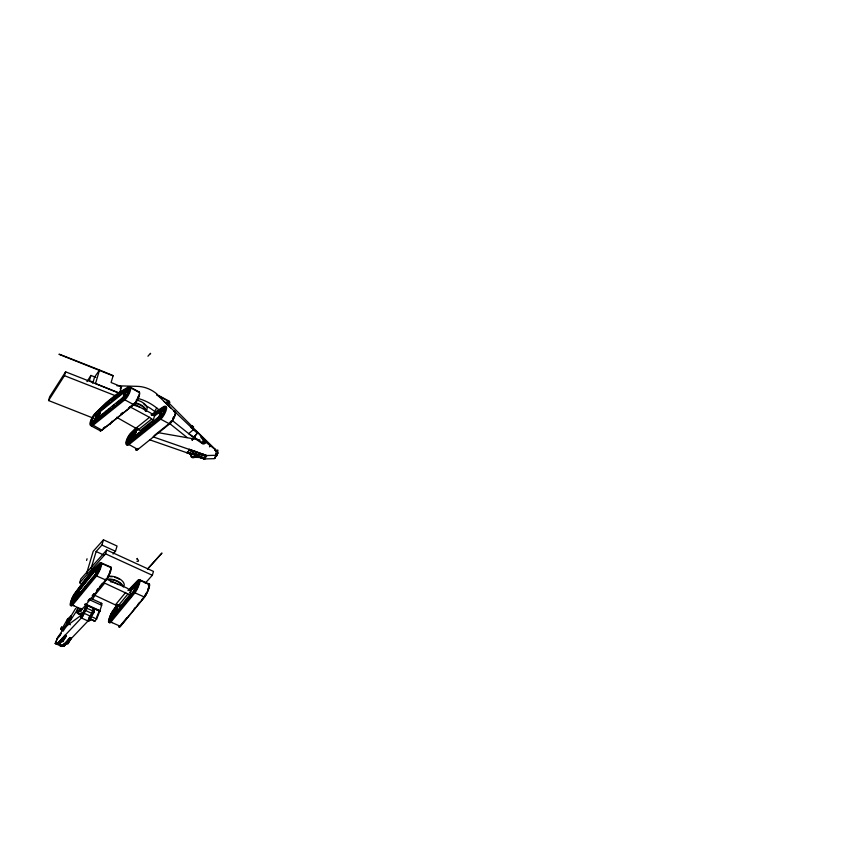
<?xml version="1.0" encoding="UTF-8"?>
<svg xmlns="http://www.w3.org/2000/svg" width="868" height="868" viewBox="0 0 868 868"><rect width="100%" height="100%" fill="white"/><g stroke="black" fill="none" stroke-linecap="round" stroke-linejoin="round"><path stroke-width="1.3" d="M80.366 608.338L77.469 612.906L77.219 607.589M81.147 615L77.458 613.307L77.686 607.806M89.773 618.949L94.71 621.206L91.856 619.502M91.574 421.338L92.8 417.41L95.144 415.067A3.819 1.128 -61.7 0 1 95.632 416.933A3.819 1.128 -61.7 0 1 93.375 420.991L91.672 421.729L93.57 422.401L94.438 421.566A3.819 1.128 -61.7 0 0 96.695 417.508A3.819 1.128 -61.7 0 0 96.207 415.642L95.795 415.902M92.03 422.738L92.301 421.023L92.182 422.814M127.466 440.651L128.703 436.723L131.035 434.391A3.819 1.128 -61.7 0 1 131.535 436.257A3.819 1.128 -61.7 0 1 129.278 440.315L127.574 441.053L129.473 441.725L130.341 440.89A3.819 1.128 -61.7 0 0 132.598 436.832A3.819 1.128 -61.7 0 0 132.11 434.966L130.612 434.651L131.643 435.259M128.518 442.886L128.204 440.336M128.572 440.64L128.648 441.628L129.473 441.725M111.69 409.338L110.92 409.197L111.44 408.774M120.261 402.448L119.578 402.199M81.136 615.195L81.386 613.926L80.301 616.41L83.176 612.851L86.312 605.105A3.081 0.64 -65.4 0 0 86.106 607.34L80.702 617.398L81.082 615.455M83.339 614.143L82.471 616.725M87.939 620.11C88.156 622.074 90.782 616.15 89.187 617.007M63.125 629.886L63.017 631.112L68.257 623.777L68.832 619.687L75.624 608.468M72.706 603.423L72.044 603.314L72.098 602.11M72.044 603.314L72.25 602.186M109.715 618.374L110.92 614.435L112.742 611.842A3.819 0.716 -66.2 0 1 112.894 613.546A3.819 0.716 -66.2 0 1 110.974 617.766L109.748 618.732L111.028 619.372L112.113 618.266A3.819 0.716 -66.2 0 0 114.033 614.045A3.819 0.716 -66.2 0 0 113.882 612.341M110.399 620.229L110.703 618.081M110.562 620.295L110.616 619.09M110.854 618.873L109.791 617.799M168.457 402.589L192.078 426.383M193.152 427.805L215.416 449.472M132.37 594.113L133.813 591.216L132.685 594.211M61.693 629.701C61.606 633.434 68.409 619.09 71.035 619.524L71.284 615.629L67.53 619.09L61.997 628.844M68.008 642.743L67.997 643.394L69.093 640.909M88.905 620.11L88.883 621.097L94.308 611.05A3.081 0.64 -65.4 0 1 94.493 608.804L90.142 617.918M89.762 620.088L89.751 620.739L90.749 618.287M92.984 613.35C96.652 612.58 89.415 608.88 86.724 608.49M108.543 411.964C107.795 408.036 112.449 407.309 108.576 411.063M137.925 436.311L137.903 435.4M140.703 434.434L140.779 433.609M150.576 353.84L150.5 353.298L147.94 356.216M57.7 643.372L59.274 641.615A24.033 5.024 -65.4 0 1 61.4 640.942L64.992 635.365L66.369 636.005L62.843 641.636A24.033 5.024 -65.4 0 0 60.651 642.244L59.078 644.002L57.7 643.372L64.992 635.365M66.337 643.21L69.939 637.633L71.317 638.262L68.051 643.709L66.337 643.21A24.033 5.024 -65.4 0 0 64.21 643.872L62.637 645.629L64.026 646.259L65.599 644.512A24.033 5.024 -65.4 0 1 67.715 643.839M92.29 417.747L48.565 400.539L49.704 396.698L65.599 371.829L119.328 392.976M48.565 400.539L64.449 375.67L65.599 371.829M95.795 377.363L90.934 375.443L89.371 380.672L93.104 382.148M92.746 383.233L94.59 377.07L99.538 370.018L113.155 375.594L111.093 382.517L121.542 386.803L119.882 392.347M97.216 419.711L99.267 412.842L99.928 413.19L97.878 420.069L97.216 419.711L93.896 422.369L93.158 422.087M97.455 420.112L100.189 410.944L100.645 410.575L98.681 417.031L123.082 397.327L124.688 391.945L100.145 411.573M61.096 633.738L61.194 633.412A12.705 2.658 -65.4 0 1 60.868 633.9M59.078 644.002L61.867 640.834M82.156 583.871L79.693 582.754L80.843 578.902L106.731 550.008L153.484 571.415L152.334 575.267L145.195 583.231M86.572 560.413L87.071 558.764M76.905 594.613L78.565 592.594L77.87 592.28L75.82 599.159L76.514 599.473L77.545 596.034M76.004 599.517L79.086 589.925L76.351 599.094L79.455 595.394M62.637 645.629L69.939 637.633M64.026 646.259L65.903 644.056M86.648 573.292L93.202 551.299L103.476 539.82L117.05 546.037L115.487 551.267L113.014 554.034M91.162 568.215L96.131 551.516L101.925 545.05L103.476 539.82M133.119 439.034L135.169 432.156L135.82 432.514L133.77 439.382L133.119 439.034L129.799 441.693L129.061 441.411M97.075 570.081L98.355 566.891M97.975 568.16L95.925 573.922M79.693 582.754L105.581 553.849L106.731 550.008M116.659 417.302L140.117 430.626L153.3 420.069L154.471 416.163L150.793 413.049L134.594 404.325M99.668 611.615L101.643 605.289A4.611 0.966 -65.4 0 0 101.089 603.618M160.396 414.969L161.535 411.128M114.37 616.421L117.451 606.84L114.717 615.998M115.227 615.228L116.594 610.649M105.972 578.837L126.988 588.092L130.938 590.945L129.766 594.862L104.692 583.133L94.699 595.242L119.784 606.971L120.37 605.007M135.961 586.356L136.721 583.795L136.2 584.435M195.029 454.561L205.065 458.195L204.512 459.205L200.79 457.74A24.033 19.888 32.6 0 0 193.206 457.61A1.573 1.302 32.6 0 1 191.014 455.722A1.269 1.042 32.6 0 0 190.19 454.138L187.043 452.575L192.056 454.387M192.522 453.649L187.51 451.837L190.656 453.411A1.269 1.042 32.6 0 1 191.481 454.995A1.573 1.302 32.6 0 0 193.672 456.883A24.033 19.888 32.6 0 1 201.257 457.002L204.978 458.467M188.638 450.242L189.191 449.212L206.736 455.57L206.193 456.579L202.472 455.114A24.033 19.888 32.6 0 0 194.877 454.984A1.573 1.302 32.6 0 1 192.696 453.096A1.269 1.042 32.6 0 0 191.871 451.512L188.725 449.95L193.738 451.761M204.512 459.205L206.758 455.537L217.076 455.255L216.642 455.939L215.796 453.747M209.915 446.163L209.47 446.846M72.38 598.095L74.377 594.938A3.819 0.716 -66.2 0 1 74.529 596.631A3.819 0.716 -66.2 0 1 72.608 600.851L71.382 601.828L72.38 598.095L73.52 598.595M81.874 617.723L86.984 607.752A3.081 0.64 -65.4 0 1 87.169 605.506L86.279 607.719M67.834 642.168L87.993 621L93.451 610.66M137.079 559.025L137.307 558.471L137.079 559.025A2.181 1.063 31.5 0 1 138.468 560.826A2.181 1.063 31.5 0 1 136.894 561.27M77.458 613.307L80.301 608.913M84.044 613.253L84.934 611.039M96.673 617.246L99.126 611.17M94.71 621.206L96.663 619.025L99.787 611.278L84.999 604.508M68.116 642.439L68.865 641.061M61.682 646.345L55.161 643.514L57.581 637.806L62.008 631.069M128.583 439.251L129.115 438.101M83.024 590.761C85.162 585.607 80.637 593.137 82.829 591.13M91.748 580.16C93.918 574.92 89.361 582.558 91.552 580.54M77.838 596.924C80.355 591.987 76.004 597.412 77.643 597.238M94.688 576.753L95.502 574.388L94.178 577.437M121.195 608.045C123.733 603 119.361 608.544 120.999 608.36M123.419 605.354L124.178 602.913L122.8 606.07M93.31 612.537L93.907 611.777M79.769 595.025L80.724 592.258L79.346 595.415M116.008 614.153L116.952 611.387L115.835 614.381M126.294 601.947L127.249 599.191L125.871 602.349L126.294 601.947L123.223 605.669M82.362 616.888L57.787 643.09L55.161 643.514M86.974 381.627L90.934 375.443M109.791 424.636L111.95 421.24M172.2 420.405L193.499 437.515L197.329 433.24L156.858 394.528L168.859 401.016A1.476 1.226 32.6 0 1 168.815 403.392A2.083 1.725 32.6 0 0 169.184 405.757L168.945 406.126A2.083 1.725 32.6 0 1 168.587 403.761A1.476 1.226 32.6 0 0 168.631 401.385L168.859 401.016M138.327 398.521A43.14 35.697 32.6 0 1 156.739 407.993L154.569 411.389A43.14 35.697 32.6 0 0 145.802 405.692M192.045 439.783L197.774 432.546L193.521 429.53L188.681 433.653L202.754 442.864A1.888 1.562 32.6 0 0 205.249 442.767A1.888 1.562 32.6 0 0 204.718 440.423L197.774 432.546L197.329 433.24M186.956 452.868L187.51 451.837M190.19 454.138L190.656 453.411M191.871 451.512L192.338 450.785L189.105 449.505M191.014 455.722L191.481 454.995M192.696 453.096L193.163 452.358A1.269 1.042 32.6 0 0 192.338 450.785M193.206 457.61L193.672 456.883M194.877 454.984L195.354 454.246A24.033 19.888 32.6 0 1 202.938 454.376L206.66 455.841M193.499 437.515L202.32 443.548L202.754 442.864M204.718 440.423L204.273 441.107A1.888 1.562 32.6 0 1 204.631 441.443M200.79 457.74L201.257 457.002M202.472 455.114L202.938 454.376M210.099 446.553L210.533 445.859M215.09 450.438L215.524 449.754L204.924 441.486M216.588 454.745A12.13 10.047 32.6 0 1 217.163 454.159L217.597 453.476A1.389 1.15 32.6 0 0 217.499 451.544M68.268 623.788L77.794 609.119M92.355 599.452L95.198 595.079M58.97 636.971L60.391 634.812M129.375 437.266L132.652 434.054M120.12 388.81L121.542 386.803M193.228 427.089L193.488 426.589L192.696 427.186M192.24 428.542L192.88 427.75M215.665 449.407L215.156 449.96M117.158 604.573L113.48 609.77A7.345 1.389 -66.2 0 0 109.021 618.938A7.345 1.389 -66.2 0 0 109.965 621.564L112.287 622.584M117.679 604.378L112.558 611.571A6.206 1.172 -66.2 0 0 109.433 618.439A6.206 1.172 -66.2 0 0 109.693 621.195L134.909 590.631A6.206 1.172 -66.2 0 0 138.034 583.773A6.206 1.172 -66.2 0 0 137.773 581.007L128.54 590.468M107.003 578.338L96.912 590.685M110.854 620.36L111.961 619.014A4.937 0.933 -66.2 0 0 114.446 613.546A4.937 0.933 -66.2 0 0 114.25 611.343L113.079 612.743M145.108 594.981L145.683 594.189M144.696 596.175L145.368 595.242A6.206 1.172 -66.2 0 0 146.063 594.081M117.43 605.831L114.5 609.803A7.649 1.443 -66.2 0 0 113.719 610.898M114.305 611.452L113.231 612.819L118.862 605.159M129.549 597.987C134.28 586.638 123.82 608.099 132.858 593.972M75.451 594.873L74.713 595.839L75.624 594.916M74.865 595.904L92.464 573.281L99.961 565.535A4.85 0.911 -66.2 0 1 100.276 565.404M90.619 618.407L89.871 619.785L89.068 619.351M130.211 436.322L130.905 435.465M190.569 427.501L191.654 426.34M191.915 426.579L192.598 425.711L191.98 426.155M191.47 428.391L192.067 427.794M193.206 427.848L193.553 427.295L192.837 427.87M111.234 620.251L119.99 609.596M74.54 596.316L77.87 592.28M76.992 596.327L95.578 573.791L97.183 568.41L78.738 591M80.8 593.701L86.974 586.193M87.614 585.401L88.634 582.45L87.505 585.433L94.254 577.361M94.493 577.068L96.76 574.323M71.599 604.649L95.621 575.517A7.345 1.389 -66.2 0 0 100.08 566.348A7.345 1.389 -66.2 0 0 99.136 563.733L92.192 570.536L75.115 592.866A7.345 1.389 -66.2 0 0 70.655 602.034A7.345 1.389 -66.2 0 0 71.599 604.649L73.921 605.68M71.024 605.788A7.649 1.443 -66.2 0 0 72.478 605.18L96.565 575.929A7.573 1.432 -66.2 0 0 101.165 566.479A7.573 1.432 -66.2 0 0 100.189 563.777M87.918 600.927L89.632 598.855M92.192 595.73L93.907 593.658M96.478 590.544L98.182 588.461M99.896 586.388L102.467 583.263M88.352 601.057L90.066 598.985M92.626 595.871L94.341 593.799M80.615 610.02A7.649 1.443 -66.2 0 0 82.069 609.412L106.091 580.128A7.345 1.389 -66.2 0 0 110.551 570.96M115.726 604.497L125.708 592.399M127.965 590.587L137.502 580.638A7.345 1.389 -66.2 0 1 138.446 583.263A7.345 1.389 -66.2 0 1 133.987 592.432L109.965 621.564M129.896 589.936L137.676 581.593M117.918 606.146L127.9 594.038M118.645 605.799L117.093 607.915M129.636 592.486L135.549 585.314L133.943 590.696L115.357 613.231M113.73 612.222L116.236 609.195L114.185 616.074L114.88 616.378M119.784 606.971L129.766 594.862M134.29 590.826L134.811 590.197M121.542 607.719L122.985 605.972M133.618 593.061L136.092 589.969A4.85 0.911 -66.2 0 0 136.634 589.057M109.325 621.976A7.649 1.443 -66.2 0 0 110.844 622.096L134.931 592.844A7.573 1.432 -66.2 0 0 139.271 584.207A7.573 1.432 -66.2 0 0 139.216 580.019M126.717 617.973L120.153 625.806M133.563 609.661L135.278 607.589M137.849 604.475L139.564 602.403M142.124 599.289L143.838 597.206M118.916 626.197A7.649 1.443 -66.2 0 0 120.435 626.316L144.522 597.075A7.573 1.432 -66.2 0 0 149.122 587.614A7.573 1.432 -66.2 0 0 148.157 584.913M69.787 640.172L68.474 639.456M102.435 416.206C105.527 412.506 101.089 413.797 102.012 416.531M92.865 423.497L94.319 422.325A4.937 1.465 -61.7 0 0 97.249 417.074A4.937 1.465 -61.7 0 0 96.608 414.665L96.055 415.012L96.749 414.741A4.937 1.465 -61.7 0 1 96.478 419.396M128.073 440.868A5.241 1.552 -61.7 0 0 128.583 443.027L128.833 442.734M216.544 451.241C217.336 448.474 219.485 451.241 216.23 451.186M192.088 440.054L195.159 436.637M192.414 439.892L194.714 437.331M77.002 612.7L78.923 610.551M88.677 618.2L90.5 616.161L93.625 608.414A3.081 0.64 -65.4 0 0 93.429 610.649L94.308 611.05M147.527 569.007L161.969 553.035L147.527 569.18M130.124 442.04L128.768 442.821M72.489 603.444L73.281 602.815M63.668 638.902L66.369 636.005M67.704 642.125L71.317 638.262M61.454 646.454L64.167 646.02L66.001 644.089M215.025 450.156L215.318 449.537M99.31 564.688L84.174 581.951L76.134 592.898A7.649 1.443 -66.2 0 0 75.353 593.994M130.829 590.197L138.327 582.45M75.473 594.84L75.885 594.439A4.937 0.933 -66.2 0 1 76.08 596.631A4.937 0.933 -66.2 0 1 73.596 602.099M75.614 594.938L76.037 594.504A4.937 0.933 -66.2 0 1 76.59 595.014M82.352 608.327L81.787 608.902A6.206 1.172 -66.2 0 1 81.158 608.848M74.03 595.285L75.516 595.437A3.819 0.716 -66.2 0 1 75.668 597.141A3.819 0.716 -66.2 0 1 73.747 601.361M136.33 427.577L131.567 432.264A7.345 2.181 -61.7 0 0 126.251 441.009A7.345 2.181 -61.7 0 0 128.052 444.047L137.882 449.472L169.575 423.942A7.345 2.181 -61.7 0 0 174.631 415.989A7.345 2.181 -61.7 0 0 173.947 411.616M137.068 427.49L130.471 433.967A6.206 1.844 -61.7 0 0 126.804 440.564A6.206 1.844 -61.7 0 0 127.596 443.591L160.884 416.966A6.206 1.844 -61.7 0 0 164.551 410.369A6.206 1.844 -61.7 0 0 163.748 407.342L151.683 414.937M124.113 398.477L124.981 397.642A6.206 1.844 -61.7 0 0 128.648 391.045A6.206 1.844 -61.7 0 0 127.856 388.018C115.162 394.701 104.496 404.423 94.569 414.644A6.206 1.844 -61.7 0 0 90.901 421.24A6.206 1.844 -61.7 0 0 91.693 424.268L124.851 398.152M134.779 402.915L128.627 407.96M129.625 442.224L130.222 441.649A4.937 1.465 -61.7 0 0 133.14 436.387A4.937 1.465 -61.7 0 0 132.511 433.978L131.925 434.336M129.766 442.3L130.374 441.725M161.264 417.063L162.012 416.347A4.85 1.443 -61.7 0 0 162.696 415.512M170.247 421.891L170.985 421.186M98.561 411.269L109.075 401.678M137.307 427.913L132.565 432.362A7.649 2.268 -61.7 0 0 131.545 433.338M132.077 434.423L138.131 428.705M104.203 414.524L104.919 414.492M115.053 405.855L115.759 405.823M146.898 428.412L147.614 428.38M155.481 421.512L156.197 421.49M170.866 407.993L164.052 401.428M93.733 423.085L94.297 422.64M96.174 415.099L96.185 415.067C105.994 405.464 116.475 396.459 128.345 389.515A4.85 1.443 -61.7 0 1 129.234 390.188M93.321 423.454L94.221 422.716M111.05 400.094L117.972 394.549M95.751 415.653L99.267 412.842M92.149 424.734L123.885 399.356A7.345 2.181 -61.7 0 0 129.202 390.611A7.345 2.181 -61.7 0 0 127.39 387.562L117.983 393.171L106.135 402.644L95.664 412.94A7.345 2.181 -61.7 0 0 90.348 421.685A7.345 2.181 -61.7 0 0 92.149 424.734L101.979 430.159L133.78 404.672A7.573 2.246 -61.7 0 0 138.999 396.47A7.573 2.246 -61.7 0 0 138.294 391.956M120.717 414.058L122.746 412.441M103.303 428.217L105.419 426.535M151.032 414.763L163.292 406.875A7.345 2.181 -61.7 0 1 165.104 409.924A7.345 2.181 -61.7 0 1 159.777 418.669L128.052 444.047M136.33 427.891L149.513 417.345L153.3 420.069M151.9 415.457L164.334 406.994M161.915 409.848L159.321 416.803L160.016 416.249M138.099 429.259L136.048 430.897L134.638 436.289M154.461 416.173L160.591 411.258L158.985 416.64L134.573 436.344M131.654 434.966L135.169 432.156M138.37 429.682L151.553 419.135M133.184 434.618L134.941 433.208M133.032 439.989L131.535 441.183L130.873 440.825M153.983 435.725L169.802 423.063M64.221 627.705L80.615 615.683M118.97 393.768L128.431 387.681A7.573 2.246 -61.7 0 1 130.298 390.817A7.573 2.246 -61.7 0 1 124.808 399.833L93.006 425.331A7.649 2.268 -61.7 0 1 91.129 422.152M154.146 415.316L164.247 408.828A4.85 1.443 -61.7 0 1 165.137 409.501M137.394 448.864L138.153 448.387M71.382 601.828L73.075 602.294L71.935 601.784M55.845 643.763L55.747 643.785A12.13 2.539 -65.4 0 0 55.975 642.982M57.038 644.371L57.136 644.36A12.13 2.539 -65.4 0 0 57.277 643.579M60.152 645.857L61.585 646.356M91.91 421.913L93.57 422.401M92.171 423.259L92.93 423.421M144.479 430.376C147.734 428.293 144.674 425.852 144.511 430.463M214.808 457.675L215.177 457.664A12.13 10.047 32.6 0 1 217.597 453.476M214.363 458.358L214.732 458.347A12.13 10.047 32.6 0 1 216.078 455.385M198.208 456.709L204.588 458.933L214.537 458.662L216.707 455.266L215.524 449.754M116.952 385.783L137.372 386.358A27.342 22.633 32.6 0 1 157.097 394.159M158.551 432.709L199.868 439.957M111.191 618.971L112.373 619.426M153.137 436.854L206.758 455.537M149.697 439.805L191.828 454.485M200.009 454.029L205.022 455.852M198.327 456.655L204.588 458.933M64.449 375.67L115.683 395.83M113.079 375.855L58.926 354.285A2.528 2.094 32.6 0 1 60.055 354.48L99.538 370.018L95.491 383.591L117.961 392.803M101.339 562.898L110.93 567.13M139.705 579.813L149.296 584.045M100.254 562.887L109.552 566.978M138.62 579.791L149.079 584.403M95.621 575.517L106.167 580.16A7.573 1.432 -66.2 0 0 110.496 571.535A7.573 1.432 -66.2 0 0 110.442 567.336M133.987 592.432L144.522 597.075M73.335 596.186L74.474 596.696M111.701 613.101L112.84 613.6M73.248 596.305L74.388 596.815M111.603 613.22L112.753 613.719M72.554 597.531L73.693 598.03M110.92 614.435L112.059 614.935M110.746 615L111.885 615.51M71.892 599.311L73.042 599.821M109.976 617.072L111.115 617.571M112.482 618.125L113.187 618.439M110.301 618.7L111.44 619.199M109.748 618.732L111.028 619.372M111.495 619.654L112.113 619.079A4.937 0.933 -66.2 0 0 114.24 614.718M72.478 605.18L82.069 609.412M110.844 622.096L120.435 626.316M101.925 545.05L115.487 551.267M105.581 553.849L152.334 575.267M96.131 551.516L104.052 555.14M90.63 598.28L101.719 603.369M89.317 599.647L101.643 605.289M85.227 603.954L100.015 610.725M85.075 604.334L99.863 611.105M86.106 607.34L86.984 607.752M85.791 610.616L92.963 613.904M84.522 610.996L85.379 611.398M91.834 614.305L92.702 614.707M79.411 611.126L96.663 619.025M83.068 613.633L83.925 614.023M90.391 616.942L91.248 617.332M77.784 612.558L81.386 614.208M78.673 613.459L81.071 614.555M77.578 613.166L81.277 614.859M89.903 618.808L94.84 621.065M81.755 616.041L82.612 616.443M81.603 618.07L87.993 621M68.832 619.687L67.53 619.09L66.955 623.181L70.395 624.754M62.257 629.973L63.559 630.569M64.905 635.669L66.283 636.298M69.841 637.926L71.23 638.566M63.538 637.199L64.916 637.828M62.713 638.87L64.091 639.499M67.65 641.126L69.028 641.767M61.465 640.996L62.843 641.636M59.274 641.615L60.651 642.244M64.21 643.872L65.599 644.512M57.787 643.09L64.167 646.02M130.026 387.03L138.999 391.859M128.941 386.922L138.728 392.195A7.345 2.181 -61.7 0 1 139.195 392.542M117.668 394.105L119.849 395.276M123.885 399.356L133.78 404.672M159.777 418.669L169.683 423.985A7.573 2.246 -61.7 0 0 174.902 415.783A7.573 2.246 -61.7 0 0 174.197 411.28M129.842 406.756L149.513 417.345M129.668 435.486L130.743 436.061M129.549 435.595L130.623 436.17M128.703 436.723L129.766 437.298M92.616 417.975L93.69 418.55M127.976 438.481L129.05 439.056M91.78 420.004L92.843 420.579M91.607 420.741L92.984 422.488M129.799 441.693L130.45 442.04M91.672 421.729L92.746 422.304M127.574 441.053L128.648 441.628M93.722 422.9L94.471 422.401A4.937 1.465 -61.7 0 0 95.849 420.513M127.813 441.226L128.876 441.801M127.932 442.062L128.063 442.571M91.39 425.993L100.373 430.821M156.631 394.886L168.631 401.385M156.739 407.993L159.831 410.477M169.271 423.204L187.13 437.537M200.801 437.179L203.405 440.13M193.781 456.796A1.356 1.128 32.6 0 1 192.023 456.959M191.405 456.156A1.356 1.128 32.6 0 1 191.405 455.537M195.354 454.246A1.573 1.302 32.6 0 1 193.163 452.358M205.054 442.268A1.888 1.562 32.6 0 1 202.32 443.548M217.499 452.781A1.389 1.15 32.6 0 1 217.163 454.159M134.735 405.508A11.154 6.098 16.6 0 1 140.149 407.45M135.527 403.392A10.21 5.577 16.6 0 1 145.433 411.161M135.527 402.926A11.056 6.033 16.6 0 1 146.258 411.324M136.385 400.039A11.056 6.033 16.6 0 1 146.757 409.967M143.394 403.62A10.21 5.577 16.6 0 1 144.967 405.128M101.979 430.159A7.649 2.268 -61.7 0 1 99.896 430.463M137.947 396.709A4.85 1.443 -61.7 0 1 137.567 397.783M137.057 398.911A4.85 1.443 -61.7 0 1 136.439 400.007M92.279 423.595A5.241 1.552 -61.7 0 1 92.507 420.448M129.191 390.936A4.85 1.443 -61.7 0 1 128.594 392.954M127.466 395.179A4.85 1.443 -61.7 0 1 126.11 397.034M125.784 392.781A3.646 1.085 -61.7 0 1 127.9 390.6A3.646 1.085 -61.7 0 1 128.193 392.434M127.9 393.237A3.646 1.085 -61.7 0 1 125.545 396.774A3.646 1.085 -61.7 0 1 124.482 395.971M124.938 394.463A3.646 1.085 -61.7 0 1 125.317 393.605M125.263 397.718A4.828 1.432 -61.7 0 1 124.97 393.529A4.828 1.432 -61.7 0 1 129.028 390.285M128.985 391.034A4.828 1.432 -61.7 0 1 128.377 393.041M127.26 395.265A4.828 1.432 -61.7 0 1 125.914 397.099M99.939 430.289A7.345 2.181 -61.7 0 0 101.947 429.996L133.672 404.618A7.345 2.181 -61.7 0 0 138.988 395.873M139.39 393.312A7.345 2.181 -61.7 0 1 139.325 394.441M138.728 395.103A6.206 1.844 -61.7 0 1 138.446 396.318M136.504 400.549A6.206 1.844 -61.7 0 1 135.647 401.841M137.882 449.472A7.649 2.268 -61.7 0 1 135.582 448.973M173.47 417.096A4.85 1.443 -61.7 0 1 172.96 418.224M165.224 406.441A7.573 2.246 -61.7 0 1 165.929 410.955A7.573 2.246 -61.7 0 1 160.71 419.157L128.909 444.644A7.649 2.268 -61.7 0 1 126.609 444.145M163.195 410.238A3.646 1.085 -61.7 0 1 164.161 411.497A3.646 1.085 -61.7 0 1 161.763 415.805A3.646 1.085 -61.7 0 1 160.385 415.295M160.547 414.589A3.646 1.085 -61.7 0 1 160.83 413.776M161.22 412.929A3.646 1.085 -61.7 0 1 161.687 412.094M160.363 413.971A4.828 1.432 -61.7 0 1 164.041 408.947A4.828 1.432 -61.7 0 1 164.28 412.365M163.77 413.483A4.828 1.432 -61.7 0 1 163.162 414.579M162.49 415.588A4.828 1.432 -61.7 0 1 159.983 415.045M137.849 449.32A7.345 2.181 -61.7 0 1 135.636 448.843M173.85 417.009A6.206 1.844 -61.7 0 1 173.199 418.452M171.549 421.154A6.206 1.844 -61.7 0 1 170.671 422.239M60.239 634.801A12.705 2.658 -65.4 0 1 57.83 637.264L56.67 639.673A12.13 2.539 -65.4 0 1 56.279 641.864M60.413 645.369A12.13 2.539 -65.4 0 1 60.293 645.77M110.399 581.755A11.154 6.098 16.6 0 1 118.417 584.609M108.815 579.553A10.21 5.577 16.6 0 1 121.791 585.271M108.5 579.054A11.056 6.033 16.6 0 1 123.278 586.963M109.357 576.168A11.056 6.033 16.6 0 1 124.157 585.694M109.672 576.667A10.21 5.577 16.6 0 1 112.167 576.786M114.76 577.307A10.21 5.577 16.6 0 1 119.502 579.401M109.997 570.992A4.85 0.911 -66.2 0 1 109.759 571.925M109.401 572.999A4.85 0.911 -66.2 0 1 108.934 574.16M108.413 575.31A4.85 0.911 -66.2 0 1 107.317 577.285M75.874 597.802A4.937 0.933 -66.2 0 1 75.407 598.985M74.876 600.157A4.937 0.933 -66.2 0 1 73.747 602.164M72.413 603.683A5.241 0.987 -66.2 0 1 72.261 601.708M70.959 605.061A7.649 1.443 -66.2 0 1 71.122 603.922M100.46 565.578A4.85 0.911 -66.2 0 1 98.822 571.079M99.039 567.021A3.646 0.684 -66.2 0 1 99.516 568.323A3.646 0.684 -66.2 0 1 97.292 572.88A3.646 0.684 -66.2 0 1 96.825 571.578M97.097 570.764A3.646 0.684 -66.2 0 1 98.67 567.542M97.509 573.14A4.828 0.911 -66.2 0 1 96.619 571.394A4.828 0.911 -66.2 0 1 100.135 565.545A4.828 0.911 -66.2 0 1 98.051 572.229M82.059 609.271A7.345 1.389 -66.2 0 1 80.67 609.857M110.713 567.498A7.345 1.389 -66.2 0 1 110.909 569.549M110.431 570.276A6.206 1.172 -66.2 0 1 110.127 571.47M108.413 575.81A6.206 1.172 -66.2 0 1 107.697 577.166M148.363 587.896A4.85 0.911 -66.2 0 1 148.124 588.83M146.779 592.215A4.85 0.911 -66.2 0 1 146.225 593.278M114.402 611.419A4.937 0.933 -66.2 0 1 114.609 613.611M110.778 620.598A5.241 0.987 -66.2 0 1 110.627 618.624M138.869 582.949A4.85 0.911 -66.2 0 1 137.187 587.983M138.131 583.99A3.646 0.684 -66.2 0 1 135.658 589.795M134.963 590.088A3.646 0.684 -66.2 0 1 134.931 589.741M135.462 587.679A3.646 0.684 -66.2 0 1 135.809 586.801M136.2 585.943A3.646 0.684 -66.2 0 1 136.623 585.14M137.035 584.457A3.646 0.684 -66.2 0 1 138.099 583.643M138.652 583.068A4.828 0.911 -66.2 0 1 135.701 590.305A4.828 0.911 -66.2 0 1 134.985 588.309A4.828 0.911 -66.2 0 1 138.424 582.439M118.97 626.067A7.345 1.389 -66.2 0 0 120.424 626.175L144.457 597.043A7.345 1.389 -66.2 0 0 148.656 588.667A7.345 1.389 -66.2 0 0 148.612 584.609M148.873 585.672A6.206 1.172 -66.2 0 1 148.797 587.18M148.493 588.385A6.206 1.172 -66.2 0 1 148.027 589.763M98.974 417.855C101.024 418.984 100.916 412.3 98.974 417.855M105.516 412.832C107.567 413.96 107.404 407.385 105.516 412.832M112.514 407.244C114.565 408.372 114.457 401.689 112.514 407.244M117.039 403.598C119.09 404.727 118.981 398.043 117.039 403.598M121.184 400.3C123.234 401.428 123.126 394.745 121.184 400.3M134.876 437.168C136.927 438.297 136.819 431.613 134.876 437.168M137.654 435.28C139.705 436.409 139.596 429.725 137.654 435.28M141.419 432.145C143.47 433.273 143.361 426.589 141.419 432.145M148.406 426.568C150.457 427.696 150.359 421.013 148.406 426.568M152.942 422.911C154.992 424.04 154.884 417.356 152.942 422.911M157.075 419.613C159.126 420.752 158.963 414.177 157.075 419.613M166.982 402.014C168.066 405.063 169.412 400.235 166.982 402.014M57.06 639.076L57.755 637.893L57.06 639.076M60.576 629.094L61.769 627.043L60.576 629.094M61.433 640.02L62.572 637.926L61.433 640.02M84.554 609.737L85.585 607.991L84.554 609.737M84.424 588.634L85.867 586.074L84.424 588.634M117.69 611.799L119.144 609.249L117.69 611.799M125.328 391.077L123.419 397.479L126.023 390.524L125.328 391.077M136.092 430.268L133.357 439.425L136.547 429.888L136.092 430.268M82.981 582.287L74.203 594.667A6.206 1.172 -66.2 0 0 71.067 601.524A6.206 1.172 -66.2 0 0 71.328 604.291L96.543 573.726A6.206 1.172 -66.2 0 0 99.668 566.858A6.206 1.172 -66.2 0 0 99.408 564.091L91.889 571.48L82.981 582.287M193.759 452.988A1.356 1.128 32.6 0 0 195.994 453.324A1.356 1.128 32.6 0 0 194.866 451.393A1.356 1.128 32.6 0 0 193.759 452.988M203.199 441.617A1.356 1.128 32.6 0 0 205.445 441.953A1.356 1.128 32.6 0 0 204.305 440.022A1.356 1.128 32.6 0 0 203.199 441.617M125.6 396.079A3.646 1.085 -61.7 0 0 127.856 390.535A3.646 1.085 -61.7 0 0 124.493 394.224A3.646 1.085 -61.7 0 0 125.6 396.079M161.502 415.392A3.646 1.085 -61.7 0 0 163.748 409.859A3.646 1.085 -61.7 0 0 160.396 413.537A3.646 1.085 -61.7 0 0 161.502 415.392M97.205 572.153A3.646 0.684 -66.2 0 0 99.267 566.522A3.646 0.684 -66.2 0 0 96.63 570.558A3.646 0.684 -66.2 0 0 97.205 572.153M135.571 589.068A3.646 0.684 -66.2 0 0 137.632 583.437A3.646 0.684 -66.2 0 0 134.996 587.473A3.646 0.684 -66.2 0 0 135.571 589.068"/></g></svg>
